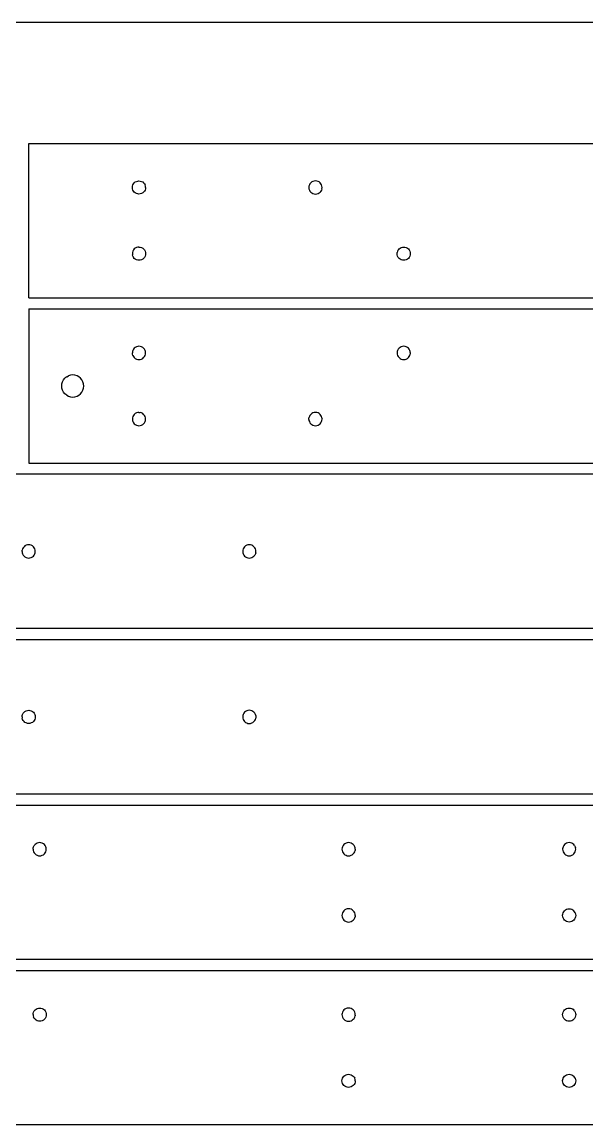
# Model space of a CAD drawing. Extents: x -122 to 122, y -61 to 61.
# Drawn here: x 31.7 to 57.31, y 11 to 61 of the extents above; entities that cross this region are included whole.
import ezdxf

# ---------------------------------------------------------------- set-up
doc = ezdxf.new("R2010")
doc.units = 0

msp = doc.modelspace()

# ---------------------------------------------------------------- linework, layer by layer
for p, q in [((-122, 61), (122, 61)), ((32, 48.5), (32, 55.5)), ((32, 55.5), (82, 55.5)), ((36.7, 53.5), (36.706, 53.558)), ((36.706, 53.558), (36.723, 53.615)), ((36.723, 53.615), (36.751, 53.667)), ((36.751, 53.667), (36.788, 53.712)), ((36.788, 53.712), (36.833, 53.749)), ((36.833, 53.749), (36.885, 53.777)), ((36.885, 53.777), (36.941, 53.794)), ((36.941, 53.794), (37, 53.8)), ((37, 53.8), (37.058, 53.794)), ((37.058, 53.794), (37.115, 53.777)), ((37.115, 53.777), (37.167, 53.749)), ((37.167, 53.749), (37.212, 53.712)), ((37.212, 53.712), (37.249, 53.667)), ((37.249, 53.667), (37.277, 53.615)), ((37.294, 53.558), (37.277, 53.615)), ((37.3, 53.5), (37.294, 53.558)), ((44.701, 53.512), (44.7, 53.5)), ((44.706, 53.558), (44.701, 53.512)), ((44.723, 53.615), (44.706, 53.558)), ((44.751, 53.667), (44.723, 53.615)), ((44.788, 53.712), (44.751, 53.667)), ((44.833, 53.749), (44.788, 53.712)), ((44.885, 53.777), (44.833, 53.749)), ((44.941, 53.794), (44.885, 53.777)), ((45, 53.8), (44.941, 53.794)), ((45.058, 53.794), (45, 53.8)), ((45.115, 53.777), (45.058, 53.794)), ((45.167, 53.749), (45.115, 53.777)), ((45.212, 53.712), (45.167, 53.749)), ((45.249, 53.667), (45.212, 53.712)), ((45.277, 53.615), (45.249, 53.667)), ((45.294, 53.558), (45.277, 53.615)), ((45.3, 53.5), (45.294, 53.558)), ((36.706, 53.441), (36.7, 53.5)), ((36.723, 53.385), (36.706, 53.441)), ((36.751, 53.333), (36.723, 53.385)), ((36.788, 53.288), (36.751, 53.333)), ((36.833, 53.251), (36.788, 53.288)), ((36.885, 53.223), (36.833, 53.251)), ((36.941, 53.206), (36.885, 53.223)), ((37, 53.2), (36.941, 53.206)), ((37.058, 53.206), (37, 53.2)), ((37.115, 53.223), (37.058, 53.206)), ((37.167, 53.251), (37.115, 53.223)), ((37.212, 53.288), (37.167, 53.251)), ((37.249, 53.333), (37.212, 53.288)), ((37.277, 53.385), (37.249, 53.333)), ((37.294, 53.441), (37.277, 53.385)), ((37.299, 53.488), (37.294, 53.441)), ((37.3, 53.5), (37.299, 53.488)), ((44.7, 53.5), (44.706, 53.441)), ((44.706, 53.441), (44.723, 53.385)), ((44.723, 53.385), (44.751, 53.333)), ((44.751, 53.333), (44.788, 53.288)), ((44.788, 53.288), (44.833, 53.251)), ((44.833, 53.251), (44.885, 53.223)), ((44.885, 53.223), (44.941, 53.206)), ((44.941, 53.206), (45, 53.2)), ((45, 53.2), (45.058, 53.206)), ((45.058, 53.206), (45.115, 53.223)), ((45.115, 53.223), (45.167, 53.251)), ((45.167, 53.251), (45.212, 53.288)), ((45.212, 53.288), (45.242, 53.324)), ((45.242, 53.324), (45.249, 53.333)), ((45.277, 53.385), (45.249, 53.333)), ((45.294, 53.441), (45.277, 53.385)), ((45.294, 53.441), (45.3, 53.5)), ((36.706, 50.558), (36.7, 50.5)), ((36.723, 50.615), (36.706, 50.558)), ((36.751, 50.667), (36.723, 50.615)), ((36.788, 50.712), (36.751, 50.667)), ((36.833, 50.749), (36.788, 50.712)), ((36.885, 50.777), (36.833, 50.749)), ((36.941, 50.794), (36.885, 50.777)), ((37, 50.8), (36.941, 50.794)), ((37, 50.8), (37.058, 50.794)), ((37.058, 50.794), (37.115, 50.777)), ((37.115, 50.777), (37.167, 50.749)), ((37.167, 50.749), (37.212, 50.712)), ((37.212, 50.712), (37.249, 50.667)), ((37.249, 50.667), (37.277, 50.615)), ((37.277, 50.615), (37.294, 50.558)), ((37.294, 50.558), (37.3, 50.5)), ((48.7, 50.5), (48.706, 50.558)), ((48.723, 50.615), (48.706, 50.558)), ((48.751, 50.667), (48.723, 50.615)), ((48.758, 50.676), (48.751, 50.667)), ((48.758, 50.676), (48.788, 50.712)), ((48.788, 50.712), (48.833, 50.749)), ((48.833, 50.749), (48.885, 50.777)), ((48.885, 50.777), (48.941, 50.794)), ((48.941, 50.794), (49, 50.8)), ((49, 50.8), (49.058, 50.794)), ((49.058, 50.794), (49.115, 50.777)), ((49.115, 50.777), (49.167, 50.749)), ((49.167, 50.749), (49.212, 50.712)), ((49.212, 50.712), (49.249, 50.667)), ((49.249, 50.667), (49.277, 50.615)), ((49.277, 50.615), (49.294, 50.558)), ((49.294, 50.558), (49.3, 50.5)), ((36.7, 50.5), (36.706, 50.441)), ((36.723, 50.385), (36.706, 50.441)), ((36.723, 50.385), (36.751, 50.333)), ((36.788, 50.288), (36.751, 50.333)), ((36.833, 50.251), (36.788, 50.288)), ((36.885, 50.223), (36.833, 50.251)), ((36.941, 50.206), (36.885, 50.223)), ((37, 50.2), (36.941, 50.206)), ((37.058, 50.206), (37, 50.2)), ((37.115, 50.223), (37.058, 50.206)), ((37.167, 50.251), (37.115, 50.223)), ((37.212, 50.288), (37.167, 50.251)), ((37.249, 50.333), (37.212, 50.288)), ((37.277, 50.385), (37.249, 50.333)), ((37.294, 50.441), (37.277, 50.385)), ((37.3, 50.5), (37.294, 50.441)), ((48.706, 50.441), (48.7, 50.5)), ((48.723, 50.385), (48.706, 50.441)), ((48.751, 50.333), (48.723, 50.385)), ((48.788, 50.288), (48.751, 50.333)), ((48.833, 50.251), (48.788, 50.288)), ((48.885, 50.223), (48.833, 50.251)), ((48.941, 50.206), (48.885, 50.223)), ((49, 50.2), (48.941, 50.206)), ((49.058, 50.206), (49, 50.2)), ((49.115, 50.223), (49.058, 50.206)), ((49.167, 50.251), (49.115, 50.223)), ((49.212, 50.288), (49.167, 50.251)), ((49.249, 50.333), (49.212, 50.288)), ((49.277, 50.385), (49.249, 50.333)), ((49.294, 50.441), (49.277, 50.385)), ((49.299, 50.488), (49.294, 50.441)), ((49.3, 50.5), (49.299, 50.488)), ((32, 48.5), (82, 48.5)), ((32, 48), (82, 48)), ((32, 48), (32, 41)), ((36.706, 46.058), (36.7, 46)), ((36.723, 46.115), (36.706, 46.058)), ((36.751, 46.167), (36.723, 46.115)), ((36.788, 46.212), (36.751, 46.167)), ((36.833, 46.249), (36.788, 46.212)), ((36.885, 46.277), (36.833, 46.249)), ((36.941, 46.294), (36.885, 46.277)), ((37, 46.3), (36.941, 46.294)), ((37.059, 46.294), (37, 46.3)), ((37.115, 46.277), (37.059, 46.294)), ((37.167, 46.249), (37.115, 46.277)), ((37.212, 46.212), (37.167, 46.249)), ((37.249, 46.167), (37.212, 46.212)), ((37.277, 46.115), (37.249, 46.167)), ((37.294, 46.058), (37.277, 46.115)), ((37.3, 46), (37.294, 46.058)), ((48.706, 46.058), (48.7, 46)), ((48.723, 46.115), (48.706, 46.058)), ((48.751, 46.167), (48.723, 46.115)), ((48.788, 46.212), (48.751, 46.167)), ((48.833, 46.249), (48.788, 46.212)), ((48.885, 46.277), (48.833, 46.249)), ((48.941, 46.294), (48.885, 46.277)), ((49, 46.3), (48.941, 46.294)), ((49.059, 46.294), (49, 46.3)), ((49.115, 46.277), (49.059, 46.294)), ((49.167, 46.249), (49.115, 46.277)), ((49.212, 46.212), (49.167, 46.249)), ((49.249, 46.167), (49.212, 46.212)), ((49.277, 46.115), (49.249, 46.167)), ((49.294, 46.058), (49.277, 46.115)), ((49.298, 46.023), (49.294, 46.058)), ((49.298, 46.023), (49.3, 46)), ((36.706, 45.941), (36.7, 46)), ((36.723, 45.885), (36.706, 45.941)), ((36.723, 45.885), (36.751, 45.833)), ((36.751, 45.833), (36.788, 45.788)), ((36.788, 45.788), (36.833, 45.751)), ((36.833, 45.751), (36.885, 45.723)), ((36.885, 45.723), (36.941, 45.706)), ((36.941, 45.706), (37, 45.7)), ((37, 45.7), (37.059, 45.706)), ((37.059, 45.706), (37.115, 45.723)), ((37.115, 45.723), (37.167, 45.751)), ((37.167, 45.751), (37.212, 45.788)), ((37.212, 45.788), (37.249, 45.833)), ((37.249, 45.833), (37.277, 45.885)), ((37.277, 45.885), (37.294, 45.941)), ((37.294, 45.941), (37.3, 46)), ((48.7, 46), (48.706, 45.941)), ((48.706, 45.941), (48.723, 45.885)), ((48.723, 45.885), (48.751, 45.833)), ((48.751, 45.833), (48.788, 45.788)), ((48.788, 45.788), (48.833, 45.751)), ((48.833, 45.751), (48.885, 45.723)), ((48.885, 45.723), (48.941, 45.706)), ((48.941, 45.706), (49, 45.7)), ((49, 45.7), (49.059, 45.706)), ((49.059, 45.706), (49.115, 45.723)), ((49.115, 45.723), (49.167, 45.751)), ((49.167, 45.751), (49.212, 45.788)), ((49.212, 45.788), (49.249, 45.833)), ((49.249, 45.833), (49.277, 45.885)), ((49.277, 45.885), (49.294, 45.941)), ((49.3, 46), (49.294, 45.941)), ((33.5, 44.5), (33.51, 44.598)), ((33.51, 44.598), (33.538, 44.691)), ((33.538, 44.691), (33.584, 44.778)), ((33.584, 44.778), (33.646, 44.854)), ((33.722, 44.916), (33.646, 44.854)), ((33.722, 44.916), (33.809, 44.962)), ((33.902, 44.99), (33.809, 44.962)), ((34, 45), (33.902, 44.99)), ((34.098, 44.99), (34, 45)), ((34.191, 44.962), (34.098, 44.99)), ((34.278, 44.916), (34.191, 44.962)), ((34.354, 44.854), (34.278, 44.916)), ((34.416, 44.778), (34.354, 44.854)), ((34.462, 44.691), (34.416, 44.778)), ((34.49, 44.598), (34.462, 44.691)), ((34.5, 44.5), (34.49, 44.598)), ((33.51, 44.402), (33.5, 44.5)), ((33.538, 44.309), (33.51, 44.402)), ((33.584, 44.222), (33.538, 44.309)), ((33.646, 44.146), (33.584, 44.222)), ((33.722, 44.084), (33.646, 44.146)), ((33.722, 44.084), (33.809, 44.038)), ((33.809, 44.038), (33.902, 44.01)), ((33.902, 44.01), (34, 44)), ((34, 44), (34.098, 44.01)), ((34.098, 44.01), (34.191, 44.038)), ((34.191, 44.038), (34.278, 44.084)), ((34.278, 44.084), (34.354, 44.146)), ((34.354, 44.146), (34.416, 44.222)), ((34.416, 44.222), (34.462, 44.309)), ((34.462, 44.309), (34.49, 44.402)), ((34.49, 44.402), (34.5, 44.5)), ((36.706, 43.058), (36.7, 43)), ((36.723, 43.115), (36.706, 43.058)), ((36.751, 43.167), (36.723, 43.115)), ((36.788, 43.212), (36.751, 43.167)), ((36.833, 43.249), (36.788, 43.212)), ((36.885, 43.277), (36.833, 43.249)), ((36.941, 43.294), (36.885, 43.277)), ((37, 43.3), (36.941, 43.294)), ((37, 43.3), (37.059, 43.294)), ((37.115, 43.277), (37.059, 43.294)), ((37.167, 43.249), (37.115, 43.277)), ((37.212, 43.212), (37.167, 43.249)), ((37.249, 43.167), (37.212, 43.212)), ((37.277, 43.115), (37.249, 43.167)), ((37.294, 43.058), (37.277, 43.115)), ((37.298, 43.023), (37.294, 43.058)), ((37.3, 43), (37.298, 43.023)), ((44.7, 43), (44.706, 43.058)), ((44.723, 43.115), (44.706, 43.058)), ((44.751, 43.167), (44.723, 43.115)), ((44.788, 43.212), (44.751, 43.167)), ((44.833, 43.249), (44.788, 43.212)), ((44.885, 43.277), (44.833, 43.249)), ((44.941, 43.294), (44.885, 43.277)), ((45, 43.3), (44.941, 43.294)), ((45.059, 43.294), (45, 43.3)), ((45.115, 43.277), (45.059, 43.294)), ((45.167, 43.249), (45.115, 43.277)), ((45.212, 43.212), (45.167, 43.249)), ((45.249, 43.167), (45.212, 43.212)), ((45.277, 43.115), (45.249, 43.167)), ((45.294, 43.058), (45.277, 43.115)), ((45.294, 43.058), (45.298, 43.023)), ((45.3, 43), (45.298, 43.023)), ((36.7, 43), (36.706, 42.941)), ((36.706, 42.941), (36.723, 42.885)), ((36.723, 42.885), (36.751, 42.833)), ((36.751, 42.833), (36.788, 42.788)), ((36.788, 42.788), (36.833, 42.751)), ((36.833, 42.751), (36.885, 42.723)), ((36.885, 42.723), (36.941, 42.706)), ((36.941, 42.706), (37, 42.7)), ((37, 42.7), (37.059, 42.706)), ((37.059, 42.706), (37.115, 42.723)), ((37.115, 42.723), (37.167, 42.751)), ((37.167, 42.751), (37.212, 42.788)), ((37.212, 42.788), (37.249, 42.833)), ((37.249, 42.833), (37.277, 42.885)), ((37.277, 42.885), (37.294, 42.941)), ((37.294, 42.941), (37.3, 43)), ((44.702, 42.977), (44.7, 43)), ((44.702, 42.977), (44.706, 42.941)), ((44.706, 42.941), (44.723, 42.885)), ((44.723, 42.885), (44.751, 42.833)), ((44.751, 42.833), (44.788, 42.788)), ((44.788, 42.788), (44.833, 42.751)), ((44.833, 42.751), (44.885, 42.723)), ((44.885, 42.723), (44.941, 42.706)), ((44.941, 42.706), (45, 42.7)), ((45, 42.7), (45.059, 42.706)), ((45.059, 42.706), (45.115, 42.723)), ((45.115, 42.723), (45.167, 42.751)), ((45.167, 42.751), (45.212, 42.788)), ((45.212, 42.788), (45.249, 42.833)), ((45.249, 42.833), (45.277, 42.885)), ((45.277, 42.885), (45.294, 42.941)), ((45.294, 42.941), (45.3, 43)), ((32, 41), (82, 41)), ((92, 40.5), (12, 40.5)), ((31.7, 37), (31.706, 37.059)), ((31.7, 37), (31.701, 36.992)), ((31.723, 37.115), (31.706, 37.059)), ((31.751, 37.167), (31.723, 37.115)), ((31.788, 37.212), (31.751, 37.167)), ((31.833, 37.25), (31.788, 37.212)), ((31.885, 37.277), (31.833, 37.25)), ((31.941, 37.294), (31.885, 37.277)), ((32, 37.3), (31.941, 37.294)), ((32.059, 37.294), (32, 37.3)), ((32.115, 37.277), (32.059, 37.294)), ((32.167, 37.25), (32.115, 37.277)), ((32.212, 37.212), (32.167, 37.25)), ((32.249, 37.167), (32.212, 37.212)), ((32.277, 37.115), (32.249, 37.167)), ((32.294, 37.059), (32.277, 37.115)), ((32.3, 37), (32.294, 37.059)), ((32.294, 36.942), (32.3, 37)), ((41.706, 37.059), (41.7, 37)), ((41.7, 37), (41.706, 36.942)), ((41.723, 37.115), (41.706, 37.059)), ((41.751, 37.167), (41.723, 37.115)), ((41.788, 37.212), (41.751, 37.167)), ((41.833, 37.25), (41.788, 37.212)), ((41.885, 37.277), (41.833, 37.25)), ((41.941, 37.294), (41.885, 37.277)), ((42, 37.3), (41.941, 37.294)), ((42.059, 37.294), (42, 37.3)), ((42.115, 37.277), (42.059, 37.294)), ((42.167, 37.25), (42.115, 37.277)), ((42.212, 37.212), (42.167, 37.25)), ((42.249, 37.167), (42.212, 37.212)), ((42.277, 37.115), (42.249, 37.167)), ((42.294, 37.059), (42.277, 37.115)), ((42.3, 37), (42.294, 37.059)), ((42.294, 36.942), (42.3, 37)), ((31.701, 36.992), (31.706, 36.942)), ((31.706, 36.942), (31.723, 36.885)), ((31.723, 36.885), (31.751, 36.833)), ((31.751, 36.833), (31.788, 36.788)), ((31.788, 36.788), (31.833, 36.751)), ((31.833, 36.751), (31.885, 36.723)), ((31.885, 36.723), (31.941, 36.706)), ((31.941, 36.706), (32, 36.7)), ((32, 36.7), (32.059, 36.706)), ((32.059, 36.706), (32.115, 36.723)), ((32.115, 36.723), (32.167, 36.751)), ((32.167, 36.751), (32.212, 36.788)), ((32.212, 36.788), (32.249, 36.833)), ((32.249, 36.833), (32.277, 36.885)), ((32.277, 36.885), (32.294, 36.942)), ((41.706, 36.942), (41.723, 36.885)), ((41.723, 36.885), (41.751, 36.833)), ((41.751, 36.833), (41.788, 36.788)), ((41.788, 36.788), (41.833, 36.751)), ((41.833, 36.751), (41.885, 36.723)), ((41.885, 36.723), (41.941, 36.706)), ((41.941, 36.706), (42, 36.7)), ((42, 36.7), (42.059, 36.706)), ((42.059, 36.706), (42.115, 36.723)), ((42.115, 36.723), (42.167, 36.751)), ((42.167, 36.751), (42.212, 36.788)), ((42.212, 36.788), (42.249, 36.833)), ((42.277, 36.885), (42.249, 36.833)), ((42.294, 36.942), (42.277, 36.885)), ((92, 33.5), (12, 33.5)), ((92, 33), (12, 33)), ((31.7, 29.5), (31.701, 29.508)), ((31.7, 29.5), (31.706, 29.442)), ((31.701, 29.508), (31.706, 29.559)), ((31.706, 29.559), (31.723, 29.615)), ((31.723, 29.615), (31.751, 29.667)), ((31.751, 29.667), (31.788, 29.712)), ((31.788, 29.712), (31.833, 29.749)), ((31.833, 29.749), (31.885, 29.777)), ((31.885, 29.777), (31.941, 29.794)), ((31.941, 29.794), (32, 29.8)), ((32, 29.8), (32.059, 29.794)), ((32.059, 29.794), (32.115, 29.777)), ((32.115, 29.777), (32.167, 29.749)), ((32.167, 29.749), (32.212, 29.712)), ((32.212, 29.712), (32.249, 29.667)), ((32.249, 29.667), (32.277, 29.615)), ((32.277, 29.615), (32.294, 29.559)), ((32.294, 29.559), (32.3, 29.5)), ((32.3, 29.5), (32.294, 29.442)), ((41.706, 29.559), (41.7, 29.5)), ((41.7, 29.5), (41.706, 29.442)), ((41.723, 29.615), (41.706, 29.559)), ((41.751, 29.667), (41.723, 29.615)), ((41.788, 29.712), (41.751, 29.667)), ((41.833, 29.749), (41.788, 29.712)), ((41.885, 29.777), (41.833, 29.749)), ((41.941, 29.794), (41.885, 29.777)), ((42, 29.8), (41.941, 29.794)), ((42.059, 29.794), (42, 29.8)), ((42.115, 29.777), (42.059, 29.794)), ((42.167, 29.749), (42.115, 29.777)), ((42.212, 29.712), (42.167, 29.749)), ((42.249, 29.667), (42.212, 29.712)), ((42.277, 29.615), (42.249, 29.667)), ((42.294, 29.559), (42.277, 29.615)), ((42.294, 29.559), (42.3, 29.5)), ((42.3, 29.5), (42.294, 29.442)), ((31.723, 29.385), (31.706, 29.442)), ((31.751, 29.333), (31.723, 29.385)), ((31.788, 29.288), (31.751, 29.333)), ((31.833, 29.251), (31.788, 29.288)), ((31.885, 29.223), (31.833, 29.251)), ((31.941, 29.206), (31.885, 29.223)), ((32, 29.2), (31.941, 29.206)), ((32.059, 29.206), (32, 29.2)), ((32.115, 29.223), (32.059, 29.206)), ((32.167, 29.251), (32.115, 29.223)), ((32.212, 29.288), (32.167, 29.251)), ((32.249, 29.333), (32.212, 29.288)), ((32.277, 29.385), (32.249, 29.333)), ((32.294, 29.442), (32.277, 29.385)), ((41.706, 29.442), (41.723, 29.385)), ((41.723, 29.385), (41.751, 29.333)), ((41.751, 29.333), (41.788, 29.288)), ((41.788, 29.288), (41.833, 29.251)), ((41.833, 29.251), (41.885, 29.223)), ((41.885, 29.223), (41.941, 29.206)), ((41.941, 29.206), (42, 29.2)), ((42, 29.2), (42.059, 29.206)), ((42.059, 29.206), (42.115, 29.223)), ((42.115, 29.223), (42.167, 29.251)), ((42.167, 29.251), (42.212, 29.288)), ((42.212, 29.288), (42.249, 29.333)), ((42.249, 29.333), (42.277, 29.385)), ((42.277, 29.385), (42.294, 29.442)), ((92, 26), (12, 26)), ((15.5, 25.5), (59.5, 25.5)), ((32.2, 23.5), (32.201, 23.512)), ((32.201, 23.512), (32.206, 23.558)), ((32.206, 23.558), (32.223, 23.615)), ((32.223, 23.615), (32.251, 23.667)), ((32.288, 23.712), (32.251, 23.667)), ((32.333, 23.749), (32.288, 23.712)), ((32.385, 23.777), (32.333, 23.749)), ((32.441, 23.794), (32.385, 23.777)), ((32.5, 23.8), (32.441, 23.794)), ((32.558, 23.794), (32.5, 23.8)), ((32.615, 23.777), (32.558, 23.794)), ((32.667, 23.749), (32.615, 23.777)), ((32.712, 23.712), (32.667, 23.749)), ((32.749, 23.667), (32.712, 23.712)), ((32.777, 23.615), (32.749, 23.667)), ((32.794, 23.558), (32.777, 23.615)), ((32.8, 23.5), (32.794, 23.558)), ((46.206, 23.558), (46.2, 23.5)), ((46.223, 23.615), (46.206, 23.558)), ((46.251, 23.667), (46.223, 23.615)), ((46.288, 23.712), (46.251, 23.667)), ((46.333, 23.749), (46.288, 23.712)), ((46.385, 23.777), (46.333, 23.749)), ((46.441, 23.794), (46.385, 23.777)), ((46.5, 23.8), (46.441, 23.794)), ((46.558, 23.794), (46.5, 23.8)), ((46.615, 23.777), (46.558, 23.794)), ((46.667, 23.749), (46.615, 23.777)), ((46.712, 23.712), (46.667, 23.749)), ((46.749, 23.667), (46.712, 23.712)), ((46.777, 23.615), (46.749, 23.667)), ((46.794, 23.558), (46.777, 23.615)), ((46.8, 23.5), (46.794, 23.558)), ((56.201, 23.512), (56.2, 23.5)), ((56.206, 23.558), (56.201, 23.512)), ((56.223, 23.615), (56.206, 23.558)), ((56.251, 23.667), (56.223, 23.615)), ((56.288, 23.712), (56.251, 23.667)), ((56.333, 23.749), (56.288, 23.712)), ((56.385, 23.777), (56.333, 23.749)), ((56.441, 23.794), (56.385, 23.777)), ((56.5, 23.8), (56.441, 23.794)), ((56.558, 23.794), (56.5, 23.8)), ((56.615, 23.777), (56.558, 23.794)), ((56.667, 23.749), (56.615, 23.777)), ((56.712, 23.712), (56.667, 23.749)), ((56.749, 23.667), (56.712, 23.712)), ((56.749, 23.667), (56.777, 23.615)), ((56.777, 23.615), (56.794, 23.558)), ((56.8, 23.5), (56.794, 23.558)), ((32.2, 23.5), (32.206, 23.441)), ((32.206, 23.441), (32.223, 23.385)), ((32.223, 23.385), (32.251, 23.333)), ((32.251, 23.333), (32.288, 23.288)), ((32.288, 23.288), (32.333, 23.251)), ((32.333, 23.251), (32.385, 23.223)), ((32.385, 23.223), (32.441, 23.206)), ((32.441, 23.206), (32.5, 23.2)), ((32.5, 23.2), (32.558, 23.206)), ((32.558, 23.206), (32.615, 23.223)), ((32.615, 23.223), (32.667, 23.251)), ((32.667, 23.251), (32.712, 23.288)), ((32.712, 23.288), (32.749, 23.333)), ((32.749, 23.333), (32.777, 23.385)), ((32.777, 23.385), (32.794, 23.441)), ((32.794, 23.441), (32.8, 23.5)), ((46.2, 23.5), (46.206, 23.441)), ((46.206, 23.441), (46.223, 23.385)), ((46.223, 23.385), (46.251, 23.333)), ((46.251, 23.333), (46.288, 23.288)), ((46.288, 23.288), (46.333, 23.251)), ((46.333, 23.251), (46.385, 23.223)), ((46.385, 23.223), (46.441, 23.206)), ((46.441, 23.206), (46.5, 23.2)), ((46.5, 23.2), (46.558, 23.206)), ((46.558, 23.206), (46.615, 23.223)), ((46.615, 23.223), (46.667, 23.251)), ((46.667, 23.251), (46.712, 23.288)), ((46.712, 23.288), (46.749, 23.333)), ((46.749, 23.333), (46.777, 23.385)), ((46.777, 23.385), (46.794, 23.441)), ((46.799, 23.488), (46.794, 23.441)), ((46.8, 23.5), (46.799, 23.488)), ((56.2, 23.5), (56.206, 23.441)), ((56.206, 23.441), (56.223, 23.385)), ((56.223, 23.385), (56.251, 23.333)), ((56.251, 23.333), (56.288, 23.288)), ((56.288, 23.288), (56.333, 23.251)), ((56.333, 23.251), (56.385, 23.223)), ((56.385, 23.223), (56.441, 23.206)), ((56.441, 23.206), (56.5, 23.2)), ((56.5, 23.2), (56.558, 23.206)), ((56.558, 23.206), (56.615, 23.223)), ((56.615, 23.223), (56.667, 23.251)), ((56.667, 23.251), (56.712, 23.288)), ((56.712, 23.288), (56.749, 23.333)), ((56.749, 23.333), (56.777, 23.385)), ((56.777, 23.385), (56.794, 23.441)), ((56.794, 23.441), (56.8, 23.5)), ((46.206, 20.558), (46.2, 20.5)), ((46.223, 20.615), (46.206, 20.558)), ((46.251, 20.667), (46.223, 20.615)), ((46.288, 20.712), (46.251, 20.667)), ((46.333, 20.749), (46.288, 20.712)), ((46.385, 20.777), (46.333, 20.749)), ((46.441, 20.794), (46.385, 20.777)), ((46.5, 20.8), (46.441, 20.794)), ((46.558, 20.794), (46.5, 20.8)), ((46.615, 20.777), (46.558, 20.794)), ((46.667, 20.749), (46.615, 20.777)), ((46.712, 20.712), (46.667, 20.749)), ((46.749, 20.667), (46.712, 20.712)), ((46.777, 20.615), (46.749, 20.667)), ((46.794, 20.558), (46.777, 20.615)), ((46.8, 20.5), (46.794, 20.558)), ((56.2, 20.5), (56.201, 20.512)), ((56.201, 20.512), (56.206, 20.558)), ((56.206, 20.558), (56.223, 20.615)), ((56.223, 20.615), (56.251, 20.667)), ((56.251, 20.667), (56.288, 20.712)), ((56.288, 20.712), (56.333, 20.749)), ((56.333, 20.749), (56.385, 20.777)), ((56.385, 20.777), (56.441, 20.794)), ((56.441, 20.794), (56.5, 20.8)), ((56.5, 20.8), (56.558, 20.794)), ((56.558, 20.794), (56.615, 20.777)), ((56.615, 20.777), (56.667, 20.749)), ((56.667, 20.749), (56.712, 20.712)), ((56.749, 20.667), (56.712, 20.712)), ((56.777, 20.615), (56.749, 20.667)), ((56.777, 20.615), (56.794, 20.558)), ((56.794, 20.558), (56.8, 20.5)), ((46.2, 20.5), (46.206, 20.441)), ((46.206, 20.441), (46.223, 20.385)), ((46.223, 20.385), (46.251, 20.333)), ((46.251, 20.333), (46.288, 20.288)), ((46.288, 20.288), (46.333, 20.251)), ((46.333, 20.251), (46.385, 20.223)), ((46.385, 20.223), (46.441, 20.206)), ((46.441, 20.206), (46.5, 20.2)), ((46.5, 20.2), (46.558, 20.206)), ((46.558, 20.206), (46.615, 20.223)), ((46.615, 20.223), (46.667, 20.251)), ((46.667, 20.251), (46.712, 20.288)), ((46.712, 20.288), (46.749, 20.333)), ((46.749, 20.333), (46.777, 20.385)), ((46.777, 20.385), (46.794, 20.441)), ((46.799, 20.488), (46.794, 20.441)), ((46.799, 20.488), (46.8, 20.5)), ((56.206, 20.441), (56.2, 20.5)), ((56.223, 20.385), (56.206, 20.441)), ((56.251, 20.333), (56.223, 20.385)), ((56.288, 20.288), (56.251, 20.333)), ((56.333, 20.251), (56.288, 20.288)), ((56.385, 20.223), (56.333, 20.251)), ((56.441, 20.206), (56.385, 20.223)), ((56.5, 20.2), (56.441, 20.206)), ((56.558, 20.206), (56.5, 20.2)), ((56.615, 20.223), (56.558, 20.206)), ((56.667, 20.251), (56.615, 20.223)), ((56.712, 20.288), (56.667, 20.251)), ((56.749, 20.333), (56.712, 20.288)), ((56.777, 20.385), (56.749, 20.333)), ((56.794, 20.441), (56.777, 20.385)), ((56.8, 20.5), (56.794, 20.441)), ((65.5, 18.5), (15.5, 18.5)), ((15.5, 18), (59.5, 18)), ((32.2, 16), (32.202, 16.023)), ((32.202, 16.023), (32.206, 16.058)), ((32.206, 16.058), (32.223, 16.115)), ((32.223, 16.115), (32.251, 16.167)), ((32.251, 16.167), (32.288, 16.212)), ((32.288, 16.212), (32.333, 16.249)), ((32.333, 16.249), (32.385, 16.277)), ((32.385, 16.277), (32.441, 16.294)), ((32.441, 16.294), (32.5, 16.3)), ((32.5, 16.3), (32.558, 16.294)), ((32.558, 16.294), (32.615, 16.277)), ((32.615, 16.277), (32.667, 16.249)), ((32.667, 16.249), (32.712, 16.212)), ((32.712, 16.212), (32.749, 16.167)), ((32.749, 16.167), (32.777, 16.115)), ((32.777, 16.115), (32.794, 16.058)), ((32.794, 16.058), (32.8, 16)), ((46.206, 16.058), (46.2, 16)), ((46.223, 16.115), (46.206, 16.058)), ((46.251, 16.167), (46.223, 16.115)), ((46.288, 16.212), (46.251, 16.167)), ((46.333, 16.249), (46.288, 16.212)), ((46.385, 16.277), (46.333, 16.249)), ((46.441, 16.294), (46.385, 16.277)), ((46.5, 16.3), (46.441, 16.294)), ((46.558, 16.294), (46.5, 16.3)), ((46.615, 16.277), (46.558, 16.294)), ((46.667, 16.249), (46.615, 16.277)), ((46.712, 16.212), (46.667, 16.249)), ((46.749, 16.167), (46.712, 16.212)), ((46.777, 16.115), (46.749, 16.167)), ((46.794, 16.058), (46.777, 16.115)), ((46.8, 16), (46.794, 16.058)), ((56.2, 16), (56.202, 16.023)), ((56.202, 16.023), (56.206, 16.058)), ((56.206, 16.058), (56.223, 16.115)), ((56.223, 16.115), (56.251, 16.167)), ((56.251, 16.167), (56.288, 16.212)), ((56.288, 16.212), (56.333, 16.249)), ((56.333, 16.249), (56.385, 16.277)), ((56.385, 16.277), (56.441, 16.294)), ((56.441, 16.294), (56.5, 16.3)), ((56.5, 16.3), (56.558, 16.294)), ((56.558, 16.294), (56.615, 16.277)), ((56.615, 16.277), (56.667, 16.249)), ((56.712, 16.212), (56.667, 16.249)), ((56.749, 16.167), (56.712, 16.212)), ((56.749, 16.167), (56.777, 16.115)), ((56.777, 16.115), (56.794, 16.058)), ((56.794, 16.058), (56.8, 16)), ((32.2, 16), (32.206, 15.941)), ((32.206, 15.941), (32.223, 15.885)), ((32.251, 15.833), (32.223, 15.885)), ((32.288, 15.788), (32.251, 15.833)), ((32.333, 15.751), (32.288, 15.788)), ((32.385, 15.723), (32.333, 15.751)), ((32.441, 15.706), (32.385, 15.723)), ((32.5, 15.7), (32.441, 15.706)), ((32.558, 15.706), (32.5, 15.7)), ((32.615, 15.723), (32.558, 15.706)), ((32.667, 15.751), (32.615, 15.723)), ((32.712, 15.788), (32.667, 15.751)), ((32.749, 15.833), (32.712, 15.788)), ((32.777, 15.885), (32.749, 15.833)), ((32.794, 15.941), (32.777, 15.885)), ((32.8, 16), (32.794, 15.941)), ((46.2, 16), (46.206, 15.941)), ((46.206, 15.941), (46.223, 15.885)), ((46.223, 15.885), (46.251, 15.833)), ((46.251, 15.833), (46.288, 15.788)), ((46.288, 15.788), (46.333, 15.751)), ((46.333, 15.751), (46.385, 15.723)), ((46.385, 15.723), (46.441, 15.706)), ((46.441, 15.706), (46.5, 15.7)), ((46.5, 15.7), (46.558, 15.706)), ((46.558, 15.706), (46.615, 15.723)), ((46.615, 15.723), (46.667, 15.751)), ((46.667, 15.751), (46.712, 15.788)), ((46.712, 15.788), (46.749, 15.833)), ((46.749, 15.833), (46.777, 15.885)), ((46.777, 15.885), (46.794, 15.941)), ((46.798, 15.977), (46.794, 15.941)), ((46.798, 15.977), (46.8, 16)), ((56.206, 15.941), (56.2, 16)), ((56.223, 15.885), (56.206, 15.941)), ((56.251, 15.833), (56.223, 15.885)), ((56.288, 15.788), (56.251, 15.833)), ((56.333, 15.751), (56.288, 15.788)), ((56.385, 15.723), (56.333, 15.751)), ((56.441, 15.706), (56.385, 15.723)), ((56.5, 15.7), (56.441, 15.706)), ((56.558, 15.706), (56.5, 15.7)), ((56.615, 15.723), (56.558, 15.706)), ((56.667, 15.751), (56.615, 15.723)), ((56.712, 15.788), (56.667, 15.751)), ((56.749, 15.833), (56.712, 15.788)), ((56.777, 15.885), (56.749, 15.833)), ((56.794, 15.941), (56.777, 15.885)), ((56.8, 16), (56.794, 15.941)), ((46.2, 13), (46.206, 13.058)), ((46.206, 13.058), (46.223, 13.115)), ((46.223, 13.115), (46.251, 13.167)), ((46.251, 13.167), (46.288, 13.212)), ((46.288, 13.212), (46.333, 13.249)), ((46.333, 13.249), (46.385, 13.277)), ((46.385, 13.277), (46.441, 13.294)), ((46.441, 13.294), (46.5, 13.3)), ((46.5, 13.3), (46.558, 13.294)), ((46.558, 13.294), (46.615, 13.277)), ((46.615, 13.277), (46.667, 13.249)), ((46.667, 13.249), (46.712, 13.212)), ((46.712, 13.212), (46.749, 13.167)), ((46.749, 13.167), (46.777, 13.115)), ((46.794, 13.058), (46.777, 13.115)), ((46.8, 13), (46.794, 13.058)), ((56.2, 13), (56.202, 13.023)), ((56.206, 13.058), (56.202, 13.023)), ((56.206, 13.058), (56.223, 13.115)), ((56.223, 13.115), (56.251, 13.167)), ((56.251, 13.167), (56.288, 13.212)), ((56.288, 13.212), (56.333, 13.249)), ((56.333, 13.249), (56.385, 13.277)), ((56.385, 13.277), (56.441, 13.294)), ((56.441, 13.294), (56.5, 13.3)), ((56.5, 13.3), (56.558, 13.294)), ((56.558, 13.294), (56.615, 13.277)), ((56.615, 13.277), (56.667, 13.249)), ((56.667, 13.249), (56.712, 13.212)), ((56.749, 13.167), (56.712, 13.212)), ((56.777, 13.115), (56.749, 13.167)), ((56.777, 13.115), (56.794, 13.058)), ((56.794, 13.058), (56.8, 13)), ((46.206, 12.941), (46.2, 13)), ((46.223, 12.885), (46.206, 12.941)), ((46.251, 12.833), (46.223, 12.885)), ((46.288, 12.788), (46.251, 12.833)), ((46.333, 12.751), (46.288, 12.788)), ((46.385, 12.723), (46.333, 12.751)), ((46.441, 12.706), (46.385, 12.723)), ((46.5, 12.7), (46.441, 12.706)), ((46.558, 12.706), (46.5, 12.7)), ((46.615, 12.723), (46.558, 12.706)), ((46.667, 12.751), (46.615, 12.723)), ((46.712, 12.788), (46.667, 12.751)), ((46.749, 12.833), (46.712, 12.788)), ((46.777, 12.885), (46.749, 12.833)), ((46.794, 12.941), (46.777, 12.885)), ((46.798, 12.977), (46.794, 12.941)), ((46.8, 13), (46.798, 12.977)), ((56.206, 12.941), (56.2, 13)), ((56.223, 12.885), (56.206, 12.941)), ((56.251, 12.833), (56.223, 12.885)), ((56.288, 12.788), (56.251, 12.833)), ((56.333, 12.751), (56.288, 12.788)), ((56.385, 12.723), (56.333, 12.751)), ((56.441, 12.706), (56.385, 12.723)), ((56.5, 12.7), (56.441, 12.706)), ((56.558, 12.706), (56.5, 12.7)), ((56.615, 12.723), (56.558, 12.706)), ((56.667, 12.751), (56.615, 12.723)), ((56.712, 12.788), (56.667, 12.751)), ((56.749, 12.833), (56.712, 12.788)), ((56.777, 12.885), (56.749, 12.833)), ((56.794, 12.941), (56.777, 12.885)), ((56.8, 13), (56.794, 12.941)), ((65.5, 11), (15.5, 11))]:
    msp.add_line(p, q)

doc.saveas('drawing.dxf')
